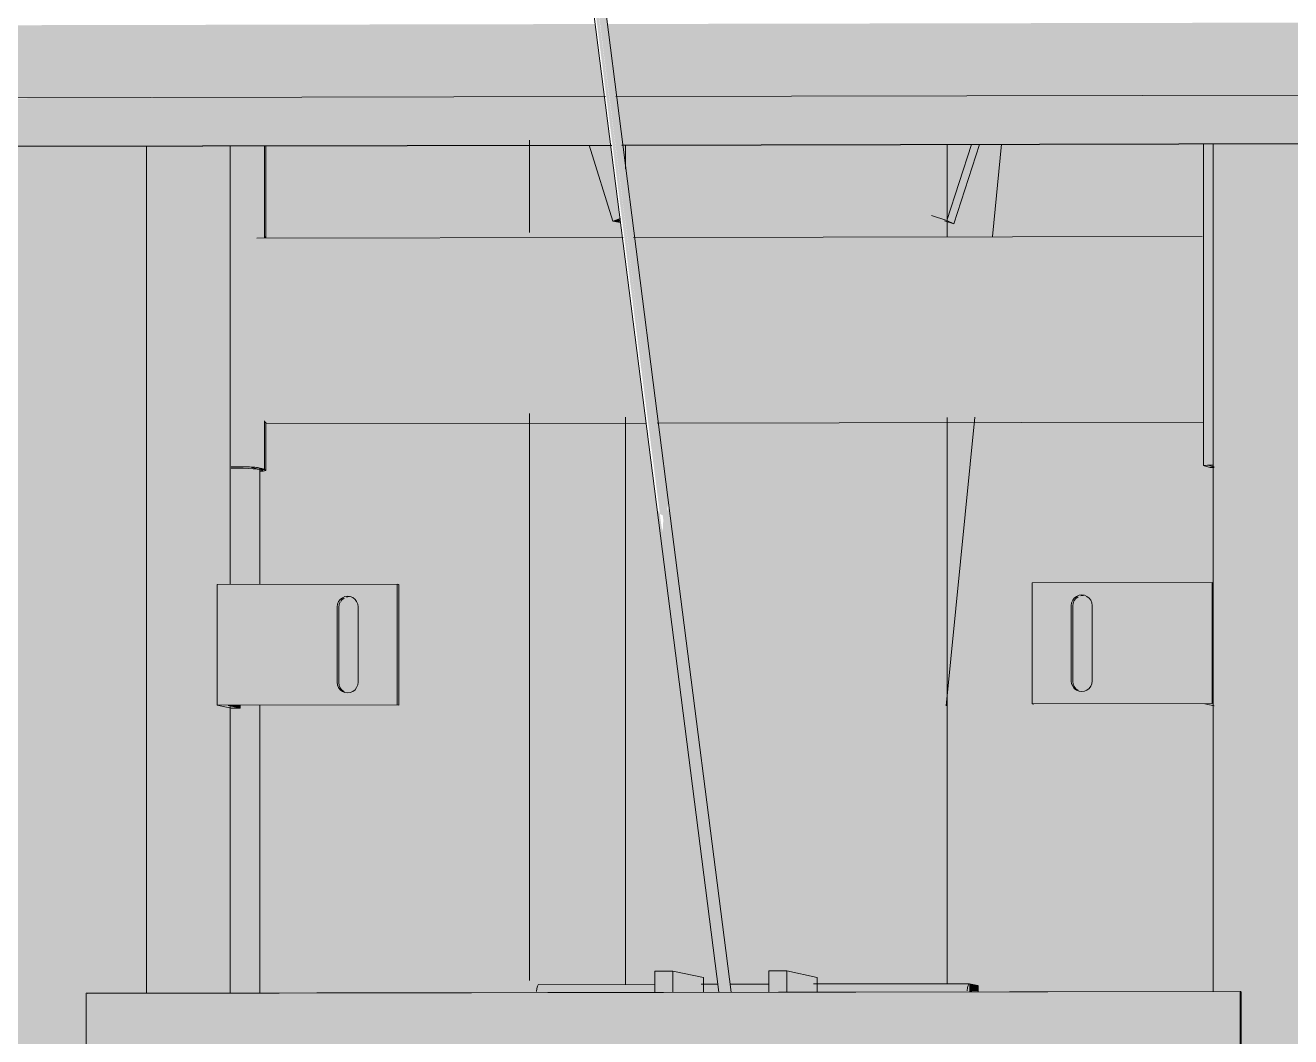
# Model space of a CAD drawing. Header units: inches. Extents: x 27328 to 52026, y -4075 to 4147.
# Drawn here: x 49625.25364 to 49625.26975, y 60.04627 to 60.05914 of the extents above; entities that cross this region are included whole.
import ezdxf

# ---------------------------------------------------------------- set-up
doc = ezdxf.new("R2010")
doc.units = ezdxf.units.IN
doc.header["$MEASUREMENT"] = 0
for name, color, linetype, lineweight in [('L-SITE-WALL', 31, 'Continuous', 9), ('Q-SPCQ', 91, 'Continuous', 9), ('S-COLS', 52, 'Continuous', 9)]:
    doc.layers.add(name, color=color, linetype=linetype, lineweight=lineweight)

msp = doc.modelspace()

# ---------------------------------------------------------------- hatches: boundary and pattern name
at = {"layer": 'L-SITE-WALL', "lineweight": 13}
h = msp.add_hatch(color=256, dxfattribs=at)
h.paths.add_polyline_path([(49625.241044, 60.042194), (49625.25419, 60.042213), (49625.254205, 60.04688), (49625.254963, 60.046904), (49625.254963, 60.057673), (49625.244707, 60.057645), (49625.244676, 60.056642), (49625.241044, 60.054805), (49625.241044, 60.042657)], flags=0)
h.paths.add_polyline_path([(49625.256408, 60.042216), (49625.260052, 60.042221), (49625.260052, 60.045653), (49625.256408, 60.045646), (49625.256408, 60.042657)], flags=0)
h.paths.add_polyline_path([(49625.265447, 60.042229), (49625.265475, 60.04225), (49625.265448, 60.042238)], flags=0)
h.paths.add_polyline_path([(49625.266299, 60.04223), (49625.26767, 60.042244), (49625.267666, 60.045665), (49625.265166, 60.045645), (49625.265166, 60.042768), (49625.266132, 60.042738), (49625.266132, 60.042646), (49625.266157, 60.042656), (49625.266157, 60.042758), (49625.266264, 60.042738), (49625.266278, 60.042544), (49625.266299, 60.042536), (49625.266299, 60.042244)], flags=0)
h.paths.add_polyline_path([(49625.269829, 60.042236), (49625.282083, 60.042253), (49625.282083, 60.055162), (49625.278951, 60.056732), (49625.278951, 60.05772), (49625.269906, 60.057702), (49625.269893, 60.053572), (49625.269829, 60.053552), (49625.269829, 60.042656)], flags=0)
h.paths.add_polyline_path([(49625.258156, 60.052092), (49625.257431, 60.051898), (49625.257397, 60.051801), (49625.257415, 60.051797), (49625.257431, 60.050746), (49625.257526, 60.050703), (49625.257561, 60.050712), (49625.257642, 60.050774), (49625.25766, 60.050842), (49625.257642, 60.05187), (49625.257561, 60.051933), (49625.257593, 60.051954), (49625.25766, 60.05197)], flags=0)
h.paths.add_polyline_path([(49625.256408, 60.046884), (49625.259936, 60.04691), (49625.259967, 60.046991), (49625.260052, 60.046999), (49625.260052, 60.054141), (49625.256475, 60.054134), (49625.256443, 60.053563), (49625.256414, 60.053553), (49625.256408, 60.052089), (49625.258178, 60.052087), (49625.258156, 60.050549), (49625.256408, 60.050546), (49625.256408, 60.046901)], flags=0)
h.paths.add_polyline_path([(49625.265421, 60.046898), (49625.265453, 60.04691), (49625.265422, 60.046901)], flags=0)
h.paths.add_polyline_path([(49625.266251, 60.050568), (49625.266976, 60.050763), (49625.267015, 60.050858), (49625.266997, 60.051887), (49625.266916, 60.051949), (49625.266847, 60.051949), (49625.266766, 60.051886), (49625.266769, 60.051814), (49625.266787, 60.050762), (49625.266815, 60.050707), (49625.266268, 60.050572)], flags=0)
h.paths.add_polyline_path([(49625.26556, 60.046899), (49625.268556, 60.046904), (49625.268543, 60.050572), (49625.268383, 60.050567), (49625.266251, 60.050572), (49625.266251, 60.052106), (49625.268556, 60.052113), (49625.268556, 60.053589), (49625.268433, 60.053606), (49625.268433, 60.054157), (49625.265522, 60.054134), (49625.265166, 60.050543), (49625.265166, 60.046999), (49625.26556, 60.046977), (49625.26556, 60.046901)], flags=0)
h.paths.add_polyline_path([(49625.256486, 60.056499), (49625.260052, 60.056523), (49625.260052, 60.057683), (49625.256486, 60.057645), (49625.256486, 60.056523)], flags=0)
h.paths.add_polyline_path([(49625.265758, 60.056517), (49625.268433, 60.056523), (49625.268433, 60.057699), (49625.265875, 60.057694), (49625.265759, 60.056523)], flags=0)
at = {"layer": 'Q-SPCQ'}
for points in [[(49625.261751, 60.052909), (49625.256548, 60.093549), (49625.256506, 60.093545), (49625.261715, 60.052925), (49625.261734, 60.052913)], [(49625.261751, 60.052909), (49625.261805, 60.052949), (49625.261825, 60.053079), (49625.256639, 60.093548), (49625.256571, 60.093524), (49625.26162, 60.053935)], [(49625.255181, 60.046826), (49625.255243, 60.046848), (49625.255222, 60.057605), (49625.255181, 60.057577), (49625.255181, 60.046845)], [(49625.256245, 60.053521), (49625.256412, 60.053521), (49625.256412, 60.057607), (49625.256245, 60.057577), (49625.256245, 60.053936)], [(49625.26537, 60.056659), (49625.265682, 60.057627), (49625.265172, 60.057626), (49625.265172, 60.056722)], [(49625.268634, 60.053539), (49625.268757, 60.053544), (49625.268742, 60.057632), (49625.268634, 60.057631), (49625.268634, 60.053936)], [(49625.268758, 60.046848), (49625.268821, 60.046848), (49625.268799, 60.057631), (49625.268758, 60.057631), (49625.268758, 60.046848)], [(49625.269111, 60.03607), (49625.269585, 60.03607), (49625.269585, 60.057633), (49625.268821, 60.057631), (49625.268821, 60.046848), (49625.269111, 60.046822), (49625.269111, 60.036951)], [(49625.269675, 60.036068), (49625.269643, 60.057633), (49625.269585, 60.057633), (49625.269605, 60.03607), (49625.269669, 60.036069)], [(49625.269814, 60.036045), (49625.269814, 60.057634), (49625.269675, 60.057633), (49625.269675, 60.036068)], [(49625.261205, 60.056636), (49625.2612, 60.056678), (49625.261117, 60.056651)], [(49625.256689, 60.056432), (49625.256701, 60.056457), (49625.256689, 60.056457)], [(49625.262464, 60.046838), (49625.262524, 60.046849), (49625.261715, 60.052925), (49625.261685, 60.052976), (49625.261677, 60.053009), (49625.262463, 60.046846)], [(49625.262525, 60.046838), (49625.262619, 60.046849), (49625.261816, 60.052973), (49625.261751, 60.052909), (49625.262524, 60.046845)], [(49625.268785, 60.050503), (49625.268785, 60.052039), (49625.268745, 60.052049), (49625.268745, 60.050512)], [(49625.256374, 60.050452), (49625.256374, 60.050486), (49625.256219, 60.050486)], [(49625.261882, 60.046837), (49625.262271, 60.046849), (49625.262271, 60.047023), (49625.261882, 60.047104), (49625.261882, 60.046845)], [(49625.26333, 60.046839), (49625.263717, 60.046849), (49625.263717, 60.047025), (49625.26333, 60.047107), (49625.26333, 60.046845)], [(49625.265656, 60.046843), (49625.265763, 60.046849), (49625.265763, 60.046922), (49625.265656, 60.046944), (49625.265656, 60.046846)]]:
    msp.add_hatch(color=256, dxfattribs=at).paths.add_polyline_path(points, flags=0)
h = msp.add_hatch(color=256, dxfattribs=at)
h.paths.add_polyline_path([(49625.239738, 60.033253), (49625.256704, 60.033302), (49625.256424, 60.033667), (49625.256012, 60.034196), (49625.240654, 60.034178), (49625.240654, 60.058194), (49625.261007, 60.058235), (49625.260889, 60.059159), (49625.239738, 60.059116), (49625.239738, 60.03695)], flags=0)
h.paths.add_polyline_path([(49625.263259, 60.03328), (49625.283804, 60.033303), (49625.283804, 60.059206), (49625.261046, 60.059159), (49625.261164, 60.058235), (49625.282884, 60.058279), (49625.282884, 60.034227), (49625.264509, 60.034206), (49625.264509, 60.033474), (49625.263401, 60.033467), (49625.263265, 60.033288)], flags=0)
h = msp.add_hatch(color=256, dxfattribs=at)
h.paths.add_polyline_path([(49625.240654, 60.034178), (49625.256012, 60.034196), (49625.255638, 60.034726), (49625.255582, 60.034811), (49625.241266, 60.034794), (49625.241266, 60.05758), (49625.261086, 60.057619), (49625.261007, 60.058235), (49625.240654, 60.058181), (49625.240654, 60.03695)], flags=0)
h.paths.add_polyline_path([(49625.264509, 60.034206), (49625.282884, 60.034227), (49625.282884, 60.058279), (49625.261164, 60.058235), (49625.261243, 60.057619), (49625.282271, 60.057661), (49625.282271, 60.034843), (49625.264509, 60.034822), (49625.264509, 60.034271)], flags=0)
h.paths.add_polyline_path([(49625.254412, 60.035734), (49625.254978, 60.035735), (49625.254412, 60.036774), (49625.254412, 60.03597)], flags=0)
h.paths.add_polyline_path([(49625.264997, 60.035747), (49625.2691, 60.035752), (49625.2691, 60.046847), (49625.254412, 60.046824), (49625.254412, 60.037521), (49625.255558, 60.037586), (49625.255635, 60.037587), (49625.255635, 60.045594), (49625.267876, 60.045613), (49625.267876, 60.036983), (49625.26566, 60.03695), (49625.265045, 60.035834)], flags=0)
at = {"layer": 'Q-SPCQ', "transparency": 33554496}
h = msp.add_hatch(color=256, dxfattribs=at)
h.paths.add_polyline_path([(49625.24067, 60.034175), (49625.256013, 60.034193), (49625.255638, 60.034726), (49625.255583, 60.034809), (49625.241281, 60.034792), (49625.241281, 60.057576), (49625.261087, 60.057615), (49625.261008, 60.058231), (49625.24067, 60.058181), (49625.24067, 60.03695)], flags=0)
h.paths.add_polyline_path([(49625.264508, 60.034203), (49625.282898, 60.034225), (49625.282898, 60.058275), (49625.261165, 60.058231), (49625.261244, 60.057615), (49625.282285, 60.057657), (49625.282285, 60.034841), (49625.264508, 60.03482), (49625.264508, 60.034271)], flags=0)
h.paths.add_polyline_path([(49625.254427, 60.035732), (49625.254979, 60.035732), (49625.254427, 60.036747), (49625.254427, 60.03585)], flags=0)
h.paths.add_polyline_path([(49625.264996, 60.035745), (49625.269114, 60.03575), (49625.269114, 60.046844), (49625.254427, 60.046821), (49625.254427, 60.037523), (49625.255573, 60.037586), (49625.25565, 60.037587), (49625.25565, 60.045591), (49625.26789, 60.04561), (49625.26789, 60.036981), (49625.26566, 60.03695), (49625.265045, 60.035834)], flags=0)
h = msp.add_hatch(color=256, dxfattribs=at)
h.paths.add_polyline_path([(49625.241266, 60.034794), (49625.255572, 60.034827), (49625.254978, 60.035735), (49625.254412, 60.035734), (49625.254412, 60.036774), (49625.254231, 60.037082), (49625.254022, 60.037129), (49625.253945, 60.037328), (49625.254025, 60.037459), (49625.254144, 60.037509), (49625.254412, 60.037521), (49625.254412, 60.046824), (49625.2691, 60.046847), (49625.2691, 60.035752), (49625.264997, 60.035747), (49625.264737, 60.035341), (49625.264509, 60.034995), (49625.264509, 60.034822), (49625.282271, 60.034843), (49625.282271, 60.057661), (49625.261243, 60.057619), (49625.261826, 60.052998), (49625.261759, 60.052844), (49625.261751, 60.052695), (49625.261677, 60.053009), (49625.261086, 60.057619), (49625.241266, 60.05758), (49625.241266, 60.03695)], flags=0)
h.paths.add_polyline_path([(49625.265888, 60.037371), (49625.265915, 60.037274), (49625.265975, 60.037274), (49625.265904, 60.037354)], flags=0)
h.paths.add_polyline_path([(49625.26592, 60.037075), (49625.265888, 60.037177), (49625.265793, 60.037096), (49625.265818, 60.037077), (49625.265908, 60.037075)], flags=0)
h.paths.add_polyline_path([(49625.265677, 60.03698), (49625.267876, 60.036983), (49625.267876, 60.045613), (49625.255635, 60.045594), (49625.255635, 60.037585), (49625.256582, 60.037608), (49625.257612, 60.037621), (49625.258941, 60.037629), (49625.260111, 60.037626), (49625.261532, 60.037614), (49625.262491, 60.037602), (49625.265818, 60.037442), (49625.265914, 60.037403), (49625.26592, 60.037409), (49625.266007, 60.037224), (49625.265888, 60.037062), (49625.26568, 60.036986)], flags=0)
h.paths.add_polyline_path([(49625.263131, 60.046838), (49625.263131, 60.046838), (49625.262959, 60.047566)], flags=0)
at = {"layer": 'Q-SPCQ'}
h = msp.add_hatch(color=256, dxfattribs=at)
h.paths.add_polyline_path([(49625.256006, 60.037584), (49625.256006, 60.045592), (49625.255647, 60.045591), (49625.255647, 60.037586), (49625.255975, 60.037584)], flags=0)
h.paths.add_polyline_path([(49625.255243, 60.046826), (49625.256006, 60.046848), (49625.256006, 60.057606), (49625.255243, 60.057577), (49625.255243, 60.046845)], flags=0)
h = msp.add_hatch(color=256, dxfattribs=at)
h.paths.add_polyline_path([(49625.256024, 60.037584), (49625.256083, 60.037609), (49625.256097, 60.03768), (49625.256064, 60.045592), (49625.256006, 60.045591), (49625.256007, 60.037584)], flags=0)
h.paths.add_polyline_path([(49625.256006, 60.046827), (49625.256097, 60.046848), (49625.256064, 60.057606), (49625.256006, 60.057577), (49625.256006, 60.046845)], flags=0)
h = msp.add_hatch(color=256, dxfattribs=at)
h.paths.add_polyline_path([(49625.256097, 60.037664), (49625.256245, 60.03768), (49625.256245, 60.045593), (49625.256097, 60.045591), (49625.256097, 60.037669)], flags=0)
h.paths.add_polyline_path([(49625.256097, 60.046827), (49625.256245, 60.046849), (49625.256218, 60.050486), (49625.256097, 60.050485), (49625.256097, 60.046845)], flags=0)
h.paths.add_polyline_path([(49625.256097, 60.052026), (49625.256245, 60.052031), (49625.256245, 60.057607), (49625.256097, 60.057577), (49625.256097, 60.05203)], flags=0)
h = msp.add_hatch(color=256, dxfattribs=at)
h.paths.add_polyline_path([(49625.256594, 60.053515), (49625.256561, 60.054132), (49625.256412, 60.054135), (49625.256412, 60.053521), (49625.256581, 60.053516)], flags=0)
h.paths.add_polyline_path([(49625.256453, 60.054173), (49625.256492, 60.054205), (49625.256482, 60.054242), (49625.256453, 60.054242), (49625.256453, 60.054197)], flags=0)
h.paths.add_polyline_path([(49625.256412, 60.056432), (49625.256594, 60.056457), (49625.256571, 60.057608), (49625.256412, 60.057577), (49625.256412, 60.056457)], flags=0)
h = msp.add_hatch(color=256, dxfattribs=at)
h.paths.add_polyline_path([(49625.256683, 60.053494), (49625.256683, 60.054108), (49625.256594, 60.054097), (49625.256594, 60.053515)], flags=0)
h.paths.add_polyline_path([(49625.256594, 60.056432), (49625.256683, 60.056457), (49625.256683, 60.057608), (49625.256594, 60.057577), (49625.256594, 60.056457)], flags=0)
h = msp.add_hatch(color=256, dxfattribs=at)
h.paths.add_polyline_path([(49625.261117, 60.056651), (49625.2612, 60.056678), (49625.261079, 60.057617), (49625.260815, 60.057617), (49625.260827, 60.057578)], flags=0)
h.paths.add_polyline_path([(49625.261281, 60.057273), (49625.261281, 60.057618), (49625.261237, 60.057618), (49625.261242, 60.057578)], flags=0)
h = msp.add_hatch(color=256, dxfattribs=at)
h.paths.add_polyline_path([(49625.264589, 60.034823), (49625.265338, 60.034845), (49625.265307, 60.035747), (49625.264982, 60.035733), (49625.26473, 60.035342), (49625.264589, 60.035122), (49625.264589, 60.034828)], flags=0)
h.paths.add_polyline_path([(49625.261281, 60.038562), (49625.265338, 60.038572), (49625.265307, 60.042106), (49625.264338, 60.042137), (49625.262436, 60.042165), (49625.261281, 60.0421), (49625.261281, 60.038572)], flags=0)
h.paths.add_polyline_path([(49625.265338, 60.042401), (49625.265307, 60.045608), (49625.261281, 60.045592), (49625.261289, 60.04242), (49625.261661, 60.042428), (49625.26176, 60.042433), (49625.263296, 60.04244), (49625.263827, 60.042446), (49625.264903, 60.04241), (49625.265307, 60.042404)], flags=0)
h.paths.add_polyline_path([(49625.261281, 60.046938), (49625.26165, 60.046945), (49625.261676, 60.047105), (49625.262034, 60.047073), (49625.262271, 60.047023), (49625.262271, 60.046939), (49625.262449, 60.046944), (49625.261533, 60.054081), (49625.261281, 60.054071), (49625.261281, 60.04694)], flags=0)
h.paths.add_polyline_path([(49625.262606, 60.046939), (49625.263099, 60.046944), (49625.263125, 60.047107), (49625.26348, 60.047075), (49625.263717, 60.047026), (49625.263717, 60.046941), (49625.265338, 60.046945), (49625.265338, 60.054088), (49625.261692, 60.054071), (49625.262606, 60.04694)], flags=0)
h.paths.add_polyline_path([(49625.261388, 60.056442), (49625.265338, 60.056458), (49625.265338, 60.056662), (49625.265172, 60.056724), (49625.265172, 60.057626), (49625.261306, 60.057618), (49625.261305, 60.057082), (49625.261386, 60.056458)], flags=0)
h = msp.add_hatch(color=256, dxfattribs=at)
h.paths.add_polyline_path([(49625.26536, 60.050486), (49625.265699, 60.054091), (49625.265359, 60.054074), (49625.26536, 60.050492)], flags=0)
h.paths.add_polyline_path([(49625.265358, 60.056453), (49625.26595, 60.056461), (49625.266046, 60.057631), (49625.265775, 60.05763), (49625.265418, 60.056629), (49625.265358, 60.056618), (49625.265358, 60.056461)], flags=0)
h = msp.add_hatch(color=256, dxfattribs=at)
h.paths.add_polyline_path([(49625.256245, 60.037664), (49625.256246, 60.03768), (49625.256245, 60.037671)], flags=0)
h.paths.add_polyline_path([(49625.256245, 60.038554), (49625.256246, 60.038572), (49625.256245, 60.038572)], flags=0)
h.paths.add_polyline_path([(49625.256245, 60.046828), (49625.256246, 60.046849), (49625.256245, 60.046846)], flags=0)
h.paths.add_polyline_path([(49625.256245, 60.052027), (49625.256246, 60.052031), (49625.256245, 60.052031)], flags=0)
h.paths.add_polyline_path([(49625.256245, 60.056431), (49625.256246, 60.056457), (49625.256245, 60.056457)], flags=0)
h = msp.add_hatch(color=256, dxfattribs=at)
h.paths.add_polyline_path([(49625.256245, 60.054283), (49625.261508, 60.054293), (49625.261233, 60.056441), (49625.256245, 60.056431), (49625.256245, 60.054467)], flags=0)
h.paths.add_polyline_path([(49625.261665, 60.054293), (49625.268757, 60.054306), (49625.268757, 60.056456), (49625.26139, 60.056441)], flags=0)
h = msp.add_hatch(color=256, dxfattribs=at)
h.paths.add_polyline_path([(49625.256635, 60.053491), (49625.256611, 60.053511), (49625.256427, 60.053521), (49625.256611, 60.053493)], flags=0)
h.paths.add_polyline_path([(49625.256683, 60.056432), (49625.256689, 60.056457), (49625.256683, 60.056457)], flags=0)
h = msp.add_hatch(color=256, dxfattribs=at)
h.paths.add_polyline_path([(49625.265338, 60.034824), (49625.265367, 60.034845), (49625.265338, 60.034829)], flags=0)
h.paths.add_polyline_path([(49625.265338, 60.038567), (49625.265367, 60.038573), (49625.265338, 60.038572)], flags=0)
h.paths.add_polyline_path([(49625.265338, 60.046944), (49625.265367, 60.046945), (49625.265338, 60.046945)], flags=0)
h.paths.add_polyline_path([(49625.265338, 60.05645), (49625.265367, 60.056458), (49625.265338, 60.056458)], flags=0)
h = msp.add_hatch(color=256, dxfattribs=at)
h.paths.add_polyline_path([(49625.268757, 60.053526), (49625.268757, 60.053544), (49625.268722, 60.053544), (49625.268722, 60.053535)], flags=0)
h.paths.add_polyline_path([(49625.268712, 60.056456), (49625.268722, 60.056457), (49625.268712, 60.056457)], flags=0)
h = msp.add_hatch(color=256, dxfattribs=at)
h.paths.add_polyline_path([(49625.256578, 60.054123), (49625.261526, 60.054156), (49625.261508, 60.054293), (49625.256245, 60.054282), (49625.256245, 60.054243), (49625.256578, 60.054242), (49625.256578, 60.054131)], flags=0)
h.paths.add_polyline_path([(49625.261686, 60.054133), (49625.268634, 60.054171), (49625.268634, 60.054266), (49625.268757, 60.054268), (49625.268757, 60.054306), (49625.261668, 60.054276), (49625.261685, 60.054137)], flags=0)
h = msp.add_hatch(color=256, dxfattribs=at)
h.paths.add_polyline_path([(49625.256601, 60.037665), (49625.256613, 60.037681), (49625.256601, 60.037672)], flags=0)
h.paths.add_polyline_path([(49625.256601, 60.038555), (49625.256613, 60.038572), (49625.256583, 60.045593), (49625.256246, 60.045592), (49625.256246, 60.038712), (49625.256601, 60.038706), (49625.256601, 60.038572)], flags=0)
h.paths.add_polyline_path([(49625.256246, 60.046828), (49625.256613, 60.046849), (49625.256592, 60.050487), (49625.256374, 60.050486), (49625.256367, 60.050453), (49625.256246, 60.050452), (49625.256246, 60.046846)], flags=0)
h.paths.add_polyline_path([(49625.256246, 60.052027), (49625.256613, 60.052031), (49625.256581, 60.053517), (49625.256246, 60.053519), (49625.256246, 60.052031)], flags=0)
h = msp.add_hatch(color=256, dxfattribs=at)
h.paths.add_polyline_path([(49625.25837, 60.050494), (49625.257646, 60.050686), (49625.257607, 60.050781), (49625.257629, 60.051813), (49625.257706, 60.051871), (49625.257775, 60.051871), (49625.257856, 60.051809), (49625.257874, 60.051741), (49625.257856, 60.050714), (49625.257775, 60.050652), (49625.257741, 60.050647)], flags=0)
h.paths.add_polyline_path([(49625.256082, 60.05049), (49625.25837, 60.050494), (49625.25837, 60.05203), (49625.256082, 60.052026), (49625.256082, 60.051813)], flags=0)
h.paths.add_polyline_path([(49625.266456, 60.050508), (49625.268745, 60.050512), (49625.268745, 60.052049), (49625.266456, 60.052045), (49625.26718, 60.051853), (49625.267219, 60.051758), (49625.267201, 60.050731), (49625.26712, 60.050668)], flags=0)
h.paths.add_polyline_path([(49625.266456, 60.050508), (49625.267019, 60.050681), (49625.266956, 60.050763), (49625.266952, 60.050797), (49625.26697, 60.051825), (49625.267051, 60.051888), (49625.267085, 60.051892), (49625.266456, 60.052045), (49625.266456, 60.051511)], flags=0)
h = msp.add_hatch(color=256, dxfattribs=at)
h.paths.add_polyline_path([(49625.256613, 60.046829), (49625.256622, 60.046849), (49625.256613, 60.046846)], flags=0)
h.paths.add_polyline_path([(49625.256613, 60.052028), (49625.256622, 60.052031), (49625.256613, 60.052031)], flags=0)
h = msp.add_hatch(color=256, dxfattribs=at)
h.paths.add_polyline_path([(49625.261653, 60.046836), (49625.261882, 60.046848), (49625.261882, 60.047104), (49625.261653, 60.047104), (49625.261653, 60.046845)], flags=0)
h.paths.add_polyline_path([(49625.263102, 60.046839), (49625.26333, 60.046848), (49625.26333, 60.047107), (49625.263102, 60.047106), (49625.263102, 60.046845)], flags=0)
h = msp.add_hatch(color=256, dxfattribs=at)
h.paths.add_polyline_path([(49625.260144, 60.046835), (49625.261651, 60.046849), (49625.261651, 60.046938), (49625.260158, 60.046914), (49625.260145, 60.046846)], flags=0)
h.paths.add_polyline_path([(49625.262271, 60.046838), (49625.262458, 60.046872), (49625.26245, 60.046939), (49625.262271, 60.046906), (49625.262271, 60.046846)], flags=0)
h.paths.add_polyline_path([(49625.262619, 60.046839), (49625.2631, 60.046869), (49625.2631, 60.04694), (49625.262609, 60.046918), (49625.262618, 60.046846)], flags=0)
h.paths.add_polyline_path([(49625.263717, 60.04684), (49625.265626, 60.046855), (49625.265656, 60.046944), (49625.263717, 60.046919), (49625.263717, 60.046846)], flags=0)
at = {"layer": 'S-COLS'}
h = msp.add_hatch(color=256, dxfattribs=at)
h.paths.add_polyline_path([(49625.260056, 60.038604), (49625.261078, 60.038616), (49625.261078, 60.041659), (49625.26074, 60.041691), (49625.260759, 60.041802), (49625.260815, 60.041835), (49625.260799, 60.042195), (49625.260764, 60.042313), (49625.260815, 60.042444), (49625.260801, 60.042614), (49625.260815, 60.04264), (49625.26074, 60.042647), (49625.26074, 60.042757), (49625.261078, 60.042762), (49625.261078, 60.045653), (49625.260056, 60.045644), (49625.260056, 60.038616)], flags=0)
h.paths.add_polyline_path([(49625.260056, 60.04699), (49625.261078, 60.046998), (49625.261078, 60.054142), (49625.260056, 60.054133), (49625.260056, 60.046994)], flags=0)
h.paths.add_polyline_path([(49625.260056, 60.056504), (49625.261025, 60.056522), (49625.261003, 60.0567), (49625.260914, 60.056715), (49625.260612, 60.057683), (49625.260056, 60.057647), (49625.260056, 60.056522)], flags=0)

# ---------------------------------------------------------------- linework, layer by layer
at = {"layer": 'Q-SPCQ'}
for p, q in [((49625.261724, 60.052643), (49625.256498, 60.093609)), ((49625.256666, 60.093551), (49625.261873, 60.052702)), ((49625.240654, 60.058194), (49625.261023, 60.058235)), ((49625.261023, 60.058235), (49625.240654, 60.058194)), ((49625.261153, 60.058235), (49625.282884, 60.058279)), ((49625.282884, 60.058279), (49625.261153, 60.058235)), ((49625.282271, 60.057661), (49625.261232, 60.057619)), ((49625.261232, 60.057619), (49625.282271, 60.057661)), ((49625.282271, 60.057657), (49625.261232, 60.057615)), ((49625.282271, 60.057657), (49625.261232, 60.057615)), ((49625.261101, 60.057619), (49625.241266, 60.05758)), ((49625.241266, 60.05758), (49625.261101, 60.057619)), ((49625.261102, 60.057615), (49625.241281, 60.057576)), ((49625.261102, 60.057615), (49625.241281, 60.057576)), ((49625.255181, 60.046826), (49625.255181, 60.057604)), ((49625.256247, 60.057607), (49625.256247, 60.052027)), ((49625.256683, 60.057608), (49625.256683, 60.056432)), ((49625.256702, 60.057608), (49625.256702, 60.056432)), ((49625.260815, 60.057617), (49625.261117, 60.056651)), ((49625.261276, 60.057312), (49625.261276, 60.057618)), ((49625.265682, 60.057627), (49625.26537, 60.056659)), ((49625.265374, 60.057626), (49625.265374, 60.05645)), ((49625.265458, 60.056616), (49625.265784, 60.057627)), ((49625.266066, 60.057631), (49625.26595, 60.056454)), ((49625.268634, 60.053538), (49625.268634, 60.057631)), ((49625.268758, 60.046848), (49625.268758, 60.057631)), ((49625.26537, 60.056659), (49625.265172, 60.056722)), ((49625.261214, 60.056683), (49625.261117, 60.056651)), ((49625.261117, 60.056651), (49625.26121, 60.056635)), ((49625.265337, 60.056654), (49625.265458, 60.056616)), ((49625.265458, 60.056616), (49625.26537, 60.056659)), ((49625.256587, 60.056432), (49625.261248, 60.056441)), ((49625.261379, 60.056441), (49625.26862, 60.056455)), ((49625.261276, 60.046929), (49625.261276, 60.054157)), ((49625.265723, 60.054155), (49625.26536, 60.050479)), ((49625.265374, 60.054151), (49625.265374, 60.04694)), ((49625.256683, 60.054108), (49625.256683, 60.053494)), ((49625.256702, 60.054092), (49625.256702, 60.053478)), ((49625.26154, 60.05408), (49625.256702, 60.054071)), ((49625.268634, 60.054093), (49625.261681, 60.05408)), ((49625.256412, 60.053521), (49625.25626, 60.053521)), ((49625.256518, 60.053515), (49625.256607, 60.053494)), ((49625.256683, 60.053494), (49625.256594, 60.053515)), ((49625.256607, 60.053494), (49625.256683, 60.053494)), ((49625.256624, 60.053508), (49625.256624, 60.052028)), ((49625.268643, 60.053535), (49625.26872, 60.053516)), ((49625.26877, 60.053523), (49625.268712, 60.053537)), ((49625.26872, 60.053516), (49625.26877, 60.053516)), ((49625.261873, 60.052702), (49625.262621, 60.046838)), ((49625.262464, 60.046838), (49625.261724, 60.052643)), ((49625.256082, 60.052026), (49625.25837, 60.05203)), ((49625.256082, 60.05049), (49625.256082, 60.052026)), ((49625.25837, 60.050494), (49625.25837, 60.05203)), ((49625.25837, 60.05203), (49625.258392, 60.052025)), ((49625.258392, 60.052025), (49625.258392, 60.05049)), ((49625.266456, 60.052045), (49625.268745, 60.052049)), ((49625.266456, 60.052045), (49625.266456, 60.050508)), ((49625.268745, 60.052049), (49625.268745, 60.050512)), ((49625.257763, 60.051871), (49625.257728, 60.051866)), ((49625.267107, 60.051887), (49625.267072, 60.051883)), ((49625.257607, 60.050781), (49625.257607, 60.051741)), ((49625.257629, 60.051736), (49625.257629, 60.050776)), ((49625.257874, 60.051741), (49625.257874, 60.050781)), ((49625.266952, 60.050797), (49625.266952, 60.051758)), ((49625.266973, 60.051753), (49625.266973, 60.050792)), ((49625.267219, 60.051758), (49625.267219, 60.050798)), ((49625.25767, 60.050679), (49625.257696, 60.05066)), ((49625.25837, 60.050494), (49625.256082, 60.05049)), ((49625.256082, 60.05049), (49625.25626, 60.050452)), ((49625.256374, 60.050452), (49625.256219, 60.050486)), ((49625.256247, 60.05048), (49625.256247, 60.046828)), ((49625.25626, 60.050452), (49625.256374, 60.050452)), ((49625.256374, 60.050491), (49625.256374, 60.050452)), ((49625.256624, 60.050492), (49625.256624, 60.046829)), ((49625.258392, 60.05049), (49625.25837, 60.050494)), ((49625.268745, 60.050512), (49625.266456, 60.050508)), ((49625.266456, 60.050508), (49625.266477, 60.050504)), ((49625.268652, 60.050507), (49625.268771, 60.05048)), ((49625.261882, 60.047104), (49625.261653, 60.047104)), ((49625.261653, 60.047104), (49625.261653, 60.046836)), ((49625.261882, 60.046837), (49625.261882, 60.047104)), ((49625.262271, 60.047023), (49625.261882, 60.047104)), ((49625.26333, 60.047107), (49625.263102, 60.047106)), ((49625.263102, 60.047106), (49625.263102, 60.046839)), ((49625.26333, 60.046839), (49625.26333, 60.047107)), ((49625.263717, 60.047025), (49625.26333, 60.047107)), ((49625.263717, 60.047025), (49625.263717, 60.04684)), ((49625.260175, 60.046936), (49625.261651, 60.046938)), ((49625.262241, 60.046939), (49625.262453, 60.046939)), ((49625.262271, 60.047023), (49625.262271, 60.046838)), ((49625.262604, 60.046939), (49625.2631, 60.04694)), ((49625.263672, 60.046941), (49625.265655, 60.046944)), ((49625.265763, 60.046922), (49625.265656, 60.046944)), ((49625.265768, 60.04692), (49625.265768, 60.046844)), ((49625.254412, 60.046824), (49625.2691, 60.046847)), ((49625.2691, 60.046847), (49625.254412, 60.046824)), ((49625.254412, 60.037518), (49625.254412, 60.046824)), ((49625.254412, 60.046824), (49625.254412, 60.037518)), ((49625.254427, 60.046821), (49625.2691, 60.046844)), ((49625.254427, 60.046821), (49625.2691, 60.046844)), ((49625.2691, 60.046847), (49625.2691, 60.035752)), ((49625.2691, 60.046847), (49625.269114, 60.046844)), ((49625.2691, 60.035752), (49625.2691, 60.046847)), ((49625.2691, 60.046847), (49625.269114, 60.046844)), ((49625.269114, 60.046835), (49625.269114, 60.035751)), ((49625.269114, 60.046835), (49625.269114, 60.035751))]:
    msp.add_line(p, q, dxfattribs=at)
for points in [[(49625.256682, 60.054085, 0), (49625.256701, 60.054091, 0), (49625.256689, 60.054097, 0)], [(49625.256689, 60.053484, 0), (49625.256635, 60.053491, 0), (49625.25654, 60.053498, 0), (49625.256411, 60.053504, 0), (49625.256257, 60.053508, 0)], [(49625.256594, 60.053515, 0), (49625.256581, 60.053516, 0), (49625.256559, 60.053518, 0), (49625.256529, 60.053519, 0), (49625.256492, 60.053521, 0), (49625.256453, 60.053521, 0), (49625.256412, 60.053521, 0)], [(49625.256651, 60.053484, 0), (49625.256661, 60.053477, 0), (49625.256629, 60.05347, 0)], [(49625.256633, 60.053466, 0), (49625.256665, 60.053469, 0), (49625.2567, 60.053476, 0), (49625.256689, 60.053484, 0)], [(49625.268761, 60.053544, 0), (49625.268722, 60.053544, 0), (49625.268688, 60.053543, 0), (49625.268661, 60.053542, 0), (49625.268643, 60.05354, 0), (49625.268634, 60.053539, 0), (49625.268634, 60.053538, 0)], [(49625.257607, 60.051741, 0), (49625.257612, 60.051776, 0), (49625.257625, 60.051808, 0), (49625.257646, 60.051836, 0), (49625.257674, 60.051857, 0), (49625.257706, 60.051871, 0), (49625.257741, 60.051876, 0), (49625.257775, 60.051871, 0), (49625.257807, 60.051858, 0), (49625.257835, 60.051836, 0), (49625.257856, 60.051809, 0), (49625.25787, 60.051776, 0), (49625.257874, 60.051741, 0)], [(49625.266952, 60.051758, 0), (49625.266956, 60.051792, 0), (49625.26697, 60.051825, 0), (49625.266991, 60.051853, 0), (49625.267019, 60.051874, 0), (49625.267051, 60.051888, 0), (49625.267085, 60.051892, 0), (49625.26712, 60.051888, 0), (49625.267152, 60.051874, 0), (49625.26718, 60.051853, 0), (49625.267201, 60.051825, 0), (49625.267214, 60.051793, 0), (49625.267219, 60.051758, 0)], [(49625.26704, 60.051869, 0), (49625.267012, 60.051848, 0), (49625.266991, 60.05182, 0), (49625.266978, 60.051787, 0), (49625.266973, 60.051753, 0)], [(49625.257647, 60.051803, 0), (49625.257634, 60.051771, 0), (49625.257629, 60.051736, 0)], [(49625.257696, 60.051853, 0), (49625.257668, 60.051831, 0), (49625.257654, 60.051813, 0)], [(49625.257874, 60.050781, 0), (49625.25787, 60.050747, 0), (49625.257856, 60.050714, 0), (49625.257835, 60.050686, 0), (49625.257807, 60.050665, 0), (49625.257775, 60.050652, 0), (49625.257741, 60.050647, 0), (49625.257706, 60.050651, 0), (49625.257674, 60.050665, 0), (49625.257646, 60.050686, 0), (49625.257625, 60.050714, 0), (49625.257612, 60.050746, 0), (49625.257607, 60.050781, 0)], [(49625.257629, 60.050776, 0), (49625.257634, 60.050741, 0), (49625.257647, 60.050709, 0), (49625.257668, 60.050681, 0)], [(49625.267219, 60.050798, 0), (49625.267214, 60.050763, 0), (49625.267201, 60.050731, 0), (49625.26718, 60.050703, 0), (49625.267152, 60.050681, 0), (49625.26712, 60.050668, 0), (49625.267085, 60.050663, 0), (49625.267051, 60.050668, 0), (49625.267019, 60.050681, 0), (49625.266991, 60.050702, 0), (49625.26697, 60.05073, 0), (49625.266956, 60.050763, 0), (49625.266952, 60.050797, 0)], [(49625.266973, 60.050792, 0), (49625.266978, 60.050758, 0), (49625.266991, 60.050725, 0), (49625.267012, 60.050697, 0), (49625.26704, 60.050676, 0)], [(49625.260145, 60.046846, 0), (49625.26015, 60.046885, 0), (49625.260158, 60.046914, 0), (49625.260167, 60.046931, 0), (49625.260176, 60.046936, 0)], [(49625.265656, 60.046944, 0), (49625.265647, 60.04694, 0), (49625.265639, 60.046922, 0), (49625.265631, 60.046894, 0), (49625.265626, 60.046855, 0)]]:
    msp.add_polyline3d(points, dxfattribs=at)
at = {"layer": 'S-COLS'}
for p, q in [((49625.260056, 60.057682), (49625.260056, 60.056504)), ((49625.260056, 60.054201), (49625.260056, 60.046985))]:
    msp.add_line(p, q, dxfattribs=at)

doc.saveas('drawing.dxf')
